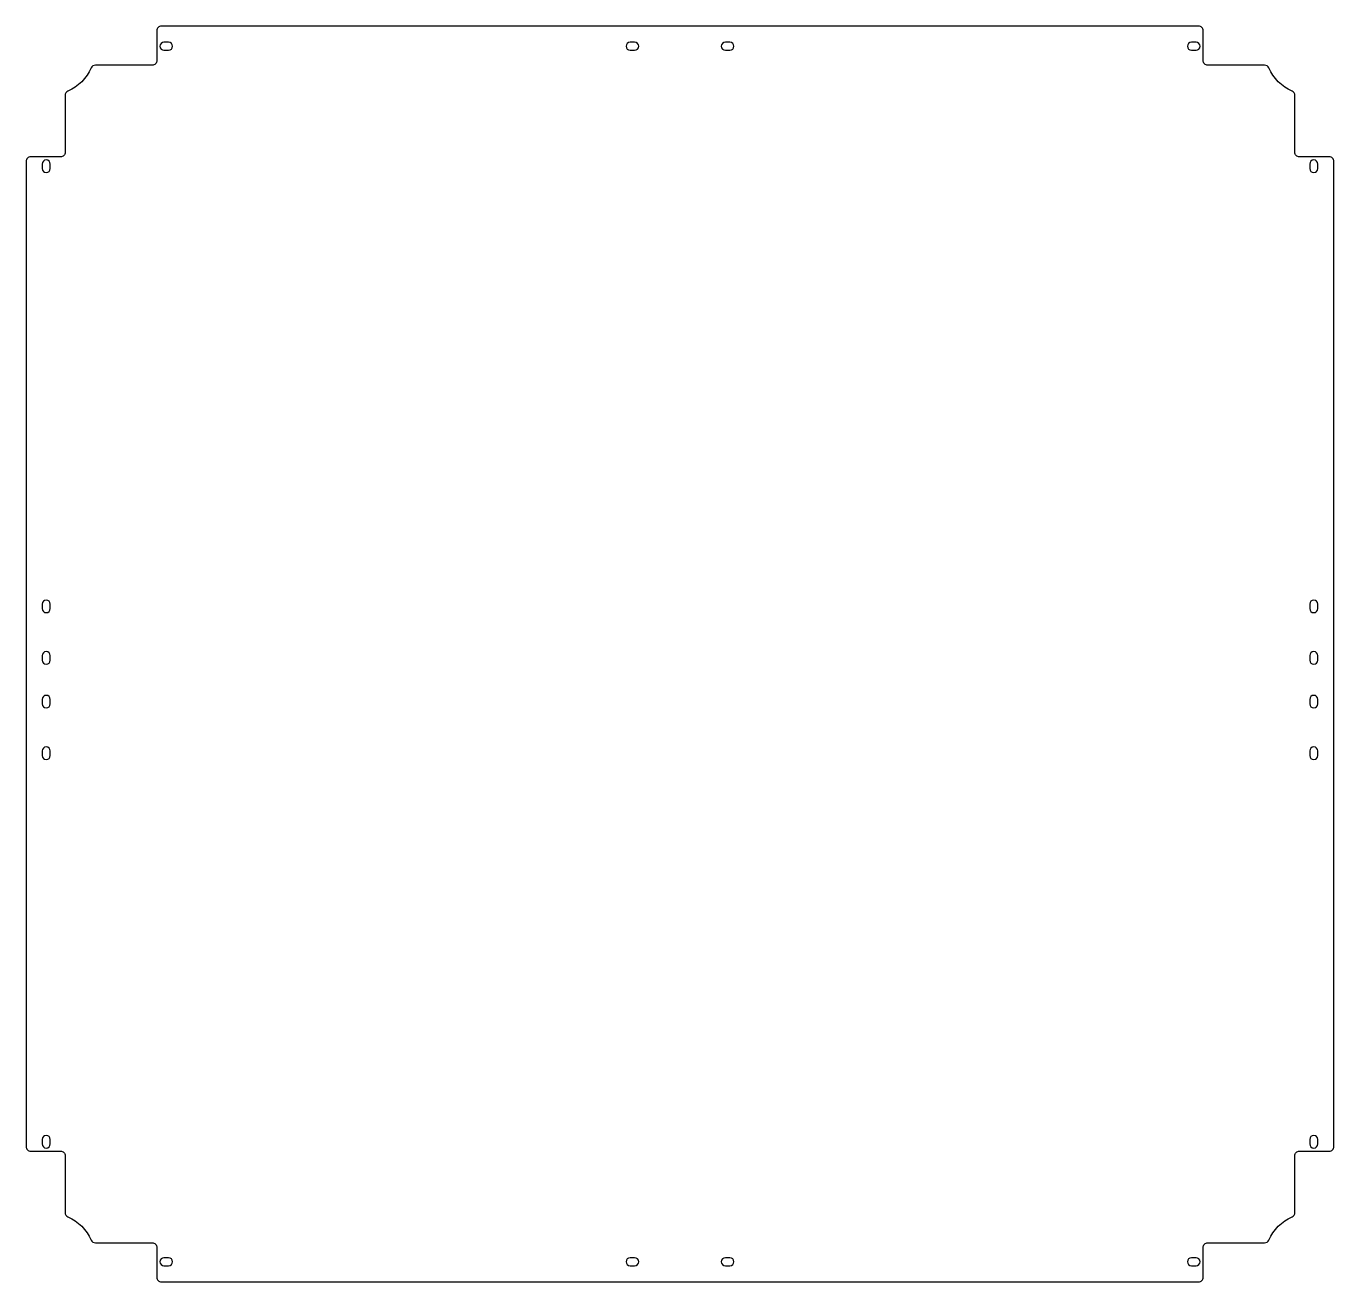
# Model space of a CAD drawing. Header units: millimetres. Extents: x -285 to 285, y -251 to 296.
import ezdxf

# ---------------------------------------------------------------- set-up
doc = ezdxf.new("R2010")
doc.units = ezdxf.units.MM
doc.layers.get('0').update_dxf_attribs({"linetype": 'CONTINUOUS'})

msp = doc.modelspace()

# ---------------------------------------------------------------- linework, layer by layer
for points in [[(283.25, -194.25, 0.414214), (285.25, -192.25), (285.25, 237.25, 0.414214), (283.25, 239.25), (270.25, 239.25, -0.414214), (268.25, 241.25), (268.25, 266.06, 0.297818), (267.05, 267.89, -0.188391), (256.89, 278.05, 0.297818), (255.06, 279.25), (230.25, 279.25, -0.414214), (228.25, 281.25), (228.25, 294.25, 0.414214), (226.25, 296.25), (-226.25, 296.25, 0.414214), (-228.25, 294.25), (-228.25, 281.25, -0.414214), (-230.25, 279.25), (-255.06, 279.25, 0.297818), (-256.89, 278.05, -0.188391), (-267.05, 267.89, 0.297818), (-268.25, 266.06), (-268.25, 241.25, -0.414214), (-270.25, 239.25), (-283.25, 239.25, 0.414214), (-285.25, 237.25), (-285.25, -192.25, 0.414214), (-283.25, -194.25), (-270.25, -194.25, -0.414214), (-268.25, -196.25), (-268.25, -221.06, 0.297818), (-267.05, -222.89, -0.188391), (-256.89, -233.05, 0.297818), (-255.06, -234.25), (-230.25, -234.25, -0.414214), (-228.25, -236.25), (-228.25, -249.25, 0.414214), (-226.25, -251.25), (226.25, -251.25, 0.414214), (228.25, -249.25), (228.25, -236.25, -0.414214), (230.25, -234.25), (255.06, -234.25, 0.297818), (256.89, -233.05, -0.188391), (267.05, -222.89, 0.297818), (268.25, -221.06), (268.25, -196.25, -0.414214), (270.25, -194.25)], [(-225.15, 285.75), (-223.15, 285.75, 1), (-223.15, 289.25), (-225.15, 289.25, 1)], [(-21.78, 285.75), (-19.78, 285.75, 1), (-19.78, 289.25), (-21.78, 289.25, 1)], [(19.78, 285.75), (21.78, 285.75, 1), (21.78, 289.25), (19.78, 289.25, 1)], [(223.15, 285.75), (225.15, 285.75, 1), (225.15, 289.25), (223.15, 289.25, 1)], [(-278.25, 236.15), (-278.25, 234.15, 1), (-274.75, 234.15), (-274.75, 236.15, 1)], [(278.25, 234.15), (278.25, 236.15, 1), (274.75, 236.15), (274.75, 234.15, 1)], [(-278.25, 44.28), (-278.25, 42.28, 1), (-274.75, 42.28), (-274.75, 44.28, 1)], [(274.75, 44.28), (274.75, 42.28, 1), (278.25, 42.28), (278.25, 44.28, 1)], [(-278.25, 21.78), (-278.25, 19.78, 1), (-274.75, 19.78), (-274.75, 21.78, 1)], [(278.25, 19.78), (278.25, 21.78, 1), (274.75, 21.78), (274.75, 19.78, 1)], [(-278.25, 2.72), (-278.25, 0.72, 1), (-274.75, 0.72), (-274.75, 2.72, 1)], [(274.75, 2.72), (274.75, 0.72, 1), (278.25, 0.72), (278.25, 2.72, 1)], [(-278.25, -19.78), (-278.25, -21.78, 1), (-274.75, -21.78), (-274.75, -19.78, 1)], [(278.25, -21.78), (278.25, -19.78, 1), (274.75, -19.78), (274.75, -21.78, 1)], [(-278.25, -189.15), (-278.25, -191.15, 1), (-274.75, -191.15), (-274.75, -189.15, 1)], [(274.75, -189.15), (274.75, -191.15, 1), (278.25, -191.15), (278.25, -189.15, 1)], [(-223.15, -240.75), (-225.15, -240.75, 1), (-225.15, -244.25), (-223.15, -244.25, 1)], [(-21.78, -244.25), (-19.78, -244.25, 1), (-19.78, -240.75), (-21.78, -240.75, 1)], [(19.78, -244.25), (21.78, -244.25, 1), (21.78, -240.75), (19.78, -240.75, 1)], [(223.15, -244.25), (225.15, -244.25, 1), (225.15, -240.75), (223.15, -240.75, 1)]]:
    msp.add_lwpolyline(points, format="xyb", close=True)

doc.saveas('drawing.dxf')
